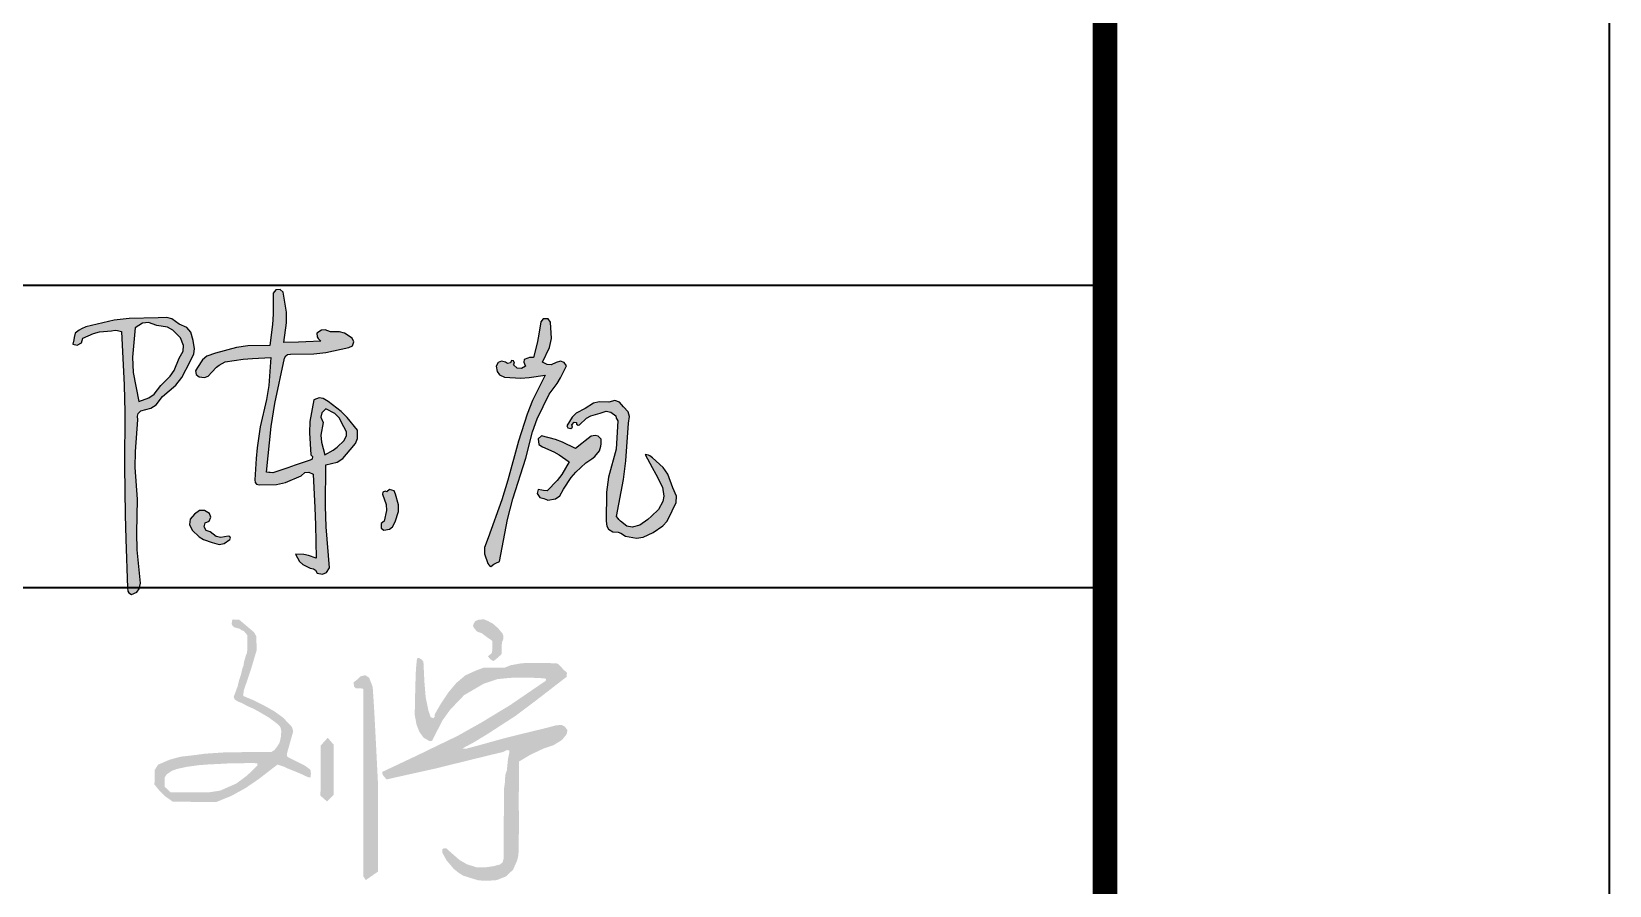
# Model space of a CAD drawing. Header units: millimetres. Extents: x 708158 to 1984082, y -168213 to -53.
# Drawn here: x 1081916 to 1086608, y -89236 to -86696 of the extents above; entities that cross this region are included whole.
import ezdxf

# ---------------------------------------------------------------- set-up
doc = ezdxf.new("R2010")
doc.units = ezdxf.units.MM
doc.header["$LTSCALE"] = 1000
doc.layers.get('0').update_dxf_attribs({"color": 8})
doc.layers.add('A-ANNO-TEXT', color=7, linetype='Continuous')
doc.layers.add('COLU_DE', color=7, linetype='Continuous')
doc.layers.add('图框', color=4, linetype='Continuous', lineweight=35)

# ---------------------------------------------------------------- blocks, each defined once
blk = doc.blocks.new('陈岚')
h = blk.add_hatch(color=256)
h.paths.add_polyline_path([(-3.976, 1.115), (-3.926, 1.233), (-3.919, 1.31), (-3.948, 1.435), (-3.991, 1.559), (-4.054, 1.625), (-4.177, 1.671), (-4.289, 1.741), (-4.366, 1.759), (-4.497, 1.747), (-4.936, 1.709), (-5.158, 1.666), (-5.58, 1.539), (-5.645, 1.504), (-5.677, 1.483), (-5.733, 1.435), (-5.745, 1.368), (-5.75, 1.335), (-5.761, 1.268), (-5.692, 1.257), (-5.632, 1.297), (-5.615, 1.365), (-5.457, 1.448), (-5.368, 1.477), (-5.191, 1.504), (-5.132, 1.517), (-5.098, 1.517), (-5.039, 1.504), (-4.944, 0.696), (-4.909, 0.289), (-4.865, -0.524), (-4.806, -1.258), (-4.774, -1.625), (-4.705, -2.358), (-4.696, -2.405), (-4.677, -2.431), (-4.636, -2.455), (-4.56, -2.411), (-4.525, -2.361), (-4.511, -2.274), (-4.592, -1.773), (-4.617, -1.518), (-4.636, -1.01), (-4.7, -0.536), (-4.714, -0.294), (-4.705, 0.185), (-4.718, 0.24), (-4.708, 0.281), (-4.67, 0.324), (-4.522, 0.374), (-4.447, 0.431), (-4.358, 0.56), (-4.165, 0.748), (-4.083, 0.868)])
h.paths.add_polyline_path([(-4.848, 1.127), (-4.837, 1.574), (-4.728, 1.649), (-4.639, 1.664), (-4.511, 1.629), (-4.35, 1.61), (-4.263, 1.571), (-4.143, 1.463), (-4.09, 1.352), (-4.09, 1.267), (-4.143, 1.157), (-4.205, 0.968), (-4.259, 0.874), (-4.393, 0.726), (-4.486, 0.589), (-4.56, 0.528), (-4.712, 0.462), (-4.822, 0.896)], flags=16)
h.paths.add_polyline_path([(-2.535, 1.294), (-2.511, 1.314), (-2.469, 1.324), (-2.114, 1.348), (-1.935, 1.379), (-1.593, 1.477), (-1.541, 1.508), (-1.524, 1.569), (-1.552, 1.622), (-1.671, 1.689), (-1.749, 1.707), (-1.885, 1.699), (-1.966, 1.724), (-2.025, 1.714), (-2.093, 1.664), (-2.081, 1.611), (-2.065, 1.583), (-2.024, 1.546), (-2.246, 1.523), (-2.357, 1.512), (-2.58, 1.49), (-2.557, 1.793), (-2.569, 1.951), (-2.635, 2.248), (-2.684, 2.285), (-2.751, 2.276), (-2.788, 2.227), (-2.769, 1.911), (-2.769, 1.751), (-2.788, 1.435), (-3.119, 1.408), (-3.286, 1.373), (-3.601, 1.268), (-3.728, 1.211), (-3.79, 1.154), (-3.858, 1.032), (-3.885, 0.982), (-3.871, 0.924), (-3.823, 0.893), (-3.741, 0.891), (-3.689, 0.914), (-3.635, 0.976), (-3.571, 1.054), (-3.532, 1.088), (-3.448, 1.143), (-3.175, 1.2), (-3.037, 1.223), (-2.76, 1.254), (-2.766, 0.83), (-2.786, 0.617), (-2.858, 0.199), (-2.884, -0.123), (-2.889, -0.285), (-2.885, -0.607), (-2.879, -0.646), (-2.855, -0.67), (-2.816, -0.677), (-2.557, -0.658), (-2.422, -0.62), (-2.191, -0.503), (-2.139, -0.451), (-2.078, -0.439), (-2.01, -0.468), (-1.956, -0.974), (-1.931, -1.226), (-1.885, -1.732), (-2.008, -1.695), (-2.076, -1.686), (-2.205, -1.691), (-2.138, -1.794), (-2.082, -1.84), (-1.968, -1.885), (-1.916, -1.891), (-1.885, -1.91), (-1.857, -1.955), (-1.777, -1.964), (-1.717, -1.934), (-1.677, -1.864), (-1.764, -1.248), (-1.795, -0.937), (-1.83, -0.315), (-1.664, -0.264), (-1.58, -0.204), (-1.475, -0.065), (-1.402, 0.039), (-1.38, 0.113), (-1.385, 0.24), (-1.554, 0.423), (-1.651, 0.505), (-1.857, 0.643), (-1.932, 0.686), (-1.993, 0.69), (-2.073, 0.657), (-2.11, 0.326), (-2.108, 0.154), (-2.066, -0.177), (-2.041, -0.199), (-2.044, -0.242), (-2.073, -0.26), (-2.292, -0.349), (-2.402, -0.393), (-2.621, -0.482), (-2.66, -0.482), (-2.68, -0.482), (-2.719, -0.482), (-2.692, 0.215), (-2.659, 0.565), (-2.552, 1.254)])
h.paths.add_polyline_path([(-1.941, 0.469), (-1.885, 0.532), (-1.743, 0.469), (-1.674, 0.408), (-1.593, 0.275), (-1.552, 0.205), (-1.548, 0.148), (-1.579, 0.073), (-1.677, -0.035), (-1.735, -0.084), (-1.857, -0.163), (-1.919, 0.023), (-1.932, 0.129), (-1.913, 0.324), (-1.95, 0.399)], flags=16)
h.paths.add_polyline_path([(-3.594, -1.302), (-3.537, -1.275), (-3.514, -1.213), (-3.538, -1.156), (-3.618, -1.115), (-3.694, -1.124), (-3.761, -1.184), (-3.823, -1.259), (-3.83, -1.342), (-3.781, -1.427), (-3.674, -1.52), (-3.606, -1.557), (-3.469, -1.594), (-3.363, -1.615), (-3.29, -1.598), (-3.205, -1.531), (-3.196, -1.51), (-3.21, -1.486), (-3.233, -1.482), (-3.342, -1.511), (-3.418, -1.498), (-3.51, -1.434), (-3.571, -1.418), (-3.606, -1.363)], flags=17)
h.paths.add_polyline_path([(-0.696, -0.847), (-0.753, -0.691), (-0.773, -0.641), (-0.846, -0.625), (-0.885, -0.663), (-0.913, -0.652), (-0.946, -0.674), (-0.947, -0.704), (-0.883, -0.854), (-0.872, -0.947), (-0.899, -1.107), (-0.941, -1.144), (-0.937, -1.214), (-0.892, -1.246), (-0.81, -1.223), (-0.766, -1.185), (-0.732, -1.107), (-0.691, -0.946)])
h.paths.add_polyline_path([(1.706, 1.407), (1.664, 1.458), (1.608, 1.473), (1.546, 1.449), (1.473, 1.41), (1.414, 1.408), (1.338, 1.442), (1.432, 1.67), (1.451, 1.808), (1.421, 2.053), (1.383, 2.097), (1.309, 2.094), (1.275, 2.046), (1.254, 1.828), (1.239, 1.72), (1.199, 1.504), (1.141, 1.498), (1.112, 1.489), (1.06, 1.463), (1.06, 1.422), (1.067, 1.4), (1.088, 1.365), (1.028, 1.325), (0.964, 1.328), (0.907, 1.372), (0.92, 1.398), (0.901, 1.433), (0.872, 1.435), (0.859, 1.4), (0.813, 1.386), (0.782, 1.407), (0.721, 1.417), (0.672, 1.393), (0.643, 1.338), (0.663, 1.255), (0.704, 1.209), (0.782, 1.178), (1.028, 1.18), (1.153, 1.194), (1.393, 1.247), (1.226, 0.851), (1.158, 0.644), (1.053, 0.226), (0.931, -0.374), (0.858, -0.672), (0.685, -1.26), (0.643, -1.41), (0.648, -1.504), (0.706, -1.649), (0.722, -1.669), (0.732, -1.678), (0.754, -1.691), (0.799, -1.65), (0.825, -1.633), (0.879, -1.607), (0.96, -0.968), (1.021, -0.649), (1.178, -0.024), (1.253, 0.381), (1.313, 0.582), (1.47, 0.963), (1.58, 1.131), (1.628, 1.222)])
h.paths.add_polyline_path([(2.216, 0.069), (2.283, 0.157), (2.298, 0.228), (2.301, 0.265), (2.296, 0.337), (2.247, 0.376), (2.205, 0.386), (2.144, 0.372), (2.055, 0.292), (2.01, 0.251), (1.921, 0.171), (1.717, 0.254), (1.61, 0.286), (1.393, 0.33), (1.348, 0.281), (1.362, 0.196), (1.421, 0.164), (1.595, 0.099), (1.679, 0.058), (1.838, -0.038), (1.738, -0.234), (1.675, -0.328), (1.532, -0.496), (1.477, -0.494), (1.449, -0.491), (1.393, -0.482), (1.384, -0.547), (1.426, -0.604), (1.491, -0.614), (1.516, -0.623), (1.528, -0.627), (1.553, -0.635), (1.664, -0.607), (1.725, -0.557), (1.775, -0.454), (1.88, -0.274), (1.944, -0.188), (2.088, -0.038), (2.176, 0.029)])
h.paths.add_polyline_path([(2.602, 0.844), (2.54, 0.912), (2.466, 0.93), (2.38, 0.9), (2.23, 0.897), (2.147, 0.869), (2.026, 0.782), (1.898, 0.701), (1.84, 0.638), (1.769, 0.504), (1.783, 0.474), (1.828, 0.466), (1.852, 0.49), (1.841, 0.524), (1.872, 0.563), (1.907, 0.56), (1.911, 0.538), (1.935, 0.523), (1.956, 0.532), (2.054, 0.636), (2.12, 0.679), (2.255, 0.726), (2.346, 0.761), (2.416, 0.753), (2.498, 0.699), (2.505, 0.668), (2.513, 0.653), (2.533, 0.629), (2.533, 0.457), (2.533, 0.371), (2.533, 0.199), (2.446, -0.233), (2.429, -0.459), (2.449, -0.899), (2.463, -0.973), (2.494, -1.015), (2.56, -1.052), (2.641, -1.054), (2.685, -1.066), (2.755, -1.107), (2.924, -1.123), (3.021, -1.103), (3.172, -1.024), (3.309, -0.916), (3.368, -0.838), (3.436, -0.677), (3.488, -0.548), (3.485, -0.453), (3.422, -0.329), (3.336, -0.129), (3.261, -0.032), (3.088, 0.101), (3.049, 0.128), (3.024, 0.137), (2.977, 0.143), (3.094, -0.046), (3.153, -0.14), (3.269, -0.329), (3.295, -0.464), (3.285, -0.546), (3.227, -0.67), (3.13, -0.78), (3.076, -0.832), (2.963, -0.927), (2.848, -0.963), (2.765, -0.951), (2.665, -0.885), (2.639, -0.858), (2.627, -0.844), (2.602, -0.816), (2.672, -0.252), (2.69, 0.033), (2.692, 0.601), (2.702, 0.705), (2.677, 0.772)])
for p, q in [((-2.751, 2.276), (-2.788, 2.227)), ((-2.788, 2.227), (-2.769, 1.911)), ((-2.684, 2.285), (-2.751, 2.276)), ((-2.635, 2.248), (-2.684, 2.285)), ((-2.569, 1.951), (-2.635, 2.248)), ((-2.769, 1.911), (-2.769, 1.751)), ((-2.557, 1.793), (-2.569, 1.951)), ((1.275, 2.046), (1.254, 1.828)), ((1.309, 2.094), (1.275, 2.046)), ((1.383, 2.097), (1.309, 2.094)), ((1.421, 2.053), (1.383, 2.097)), ((1.451, 1.808), (1.421, 2.053)), ((-4.936, 1.709), (-5.158, 1.666)), ((-4.497, 1.747), (-4.936, 1.709)), ((-4.366, 1.759), (-4.497, 1.747)), ((-4.289, 1.741), (-4.366, 1.759)), ((-4.177, 1.671), (-4.289, 1.741)), ((-4.054, 1.625), (-4.177, 1.671)), ((-2.769, 1.751), (-2.788, 1.435)), ((-2.58, 1.49), (-2.557, 1.793)), ((-2.025, 1.714), (-2.093, 1.664)), ((-1.966, 1.724), (-2.025, 1.714)), ((-1.885, 1.699), (-1.966, 1.724)), ((-1.749, 1.707), (-1.885, 1.699)), ((-1.671, 1.689), (-1.749, 1.707)), ((-1.552, 1.622), (-1.671, 1.689)), ((1.239, 1.72), (1.199, 1.504)), ((1.254, 1.828), (1.239, 1.72)), ((1.338, 1.442), (1.432, 1.67)), ((1.432, 1.67), (1.451, 1.808)), ((-5.733, 1.435), (-5.745, 1.368)), ((-5.677, 1.483), (-5.733, 1.435)), ((-5.645, 1.504), (-5.677, 1.483)), ((-5.58, 1.539), (-5.645, 1.504)), ((-5.615, 1.365), (-5.457, 1.448)), ((-5.158, 1.666), (-5.58, 1.539)), ((-5.457, 1.448), (-5.368, 1.477)), ((-5.368, 1.477), (-5.191, 1.504)), ((-5.191, 1.504), (-5.132, 1.517)), ((-5.132, 1.517), (-5.098, 1.517)), ((-5.098, 1.517), (-5.039, 1.504)), ((-5.039, 1.504), (-4.944, 0.696)), ((-4.837, 1.574), (-4.848, 1.127)), ((-4.728, 1.649), (-4.837, 1.574)), ((-4.639, 1.664), (-4.728, 1.649)), ((-4.511, 1.629), (-4.639, 1.664)), ((-4.35, 1.61), (-4.511, 1.629)), ((-4.263, 1.571), (-4.35, 1.61)), ((-4.143, 1.463), (-4.263, 1.571)), ((-4.09, 1.352), (-4.143, 1.463)), ((-3.991, 1.559), (-4.054, 1.625)), ((-3.948, 1.435), (-3.991, 1.559)), ((-3.919, 1.31), (-3.948, 1.435)), ((-2.788, 1.435), (-3.119, 1.408)), ((-2.357, 1.512), (-2.58, 1.49)), ((-2.246, 1.523), (-2.357, 1.512)), ((-2.024, 1.546), (-2.246, 1.523)), ((-2.093, 1.664), (-2.081, 1.611)), ((-2.081, 1.611), (-2.065, 1.583)), ((-2.065, 1.583), (-2.024, 1.546)), ((-1.935, 1.379), (-1.593, 1.477)), ((-1.593, 1.477), (-1.541, 1.508)), ((-1.524, 1.569), (-1.552, 1.622)), ((-1.541, 1.508), (-1.524, 1.569)), ((0.872, 1.435), (0.859, 1.4)), ((0.901, 1.433), (0.872, 1.435)), ((0.92, 1.398), (0.901, 1.433)), ((1.112, 1.489), (1.06, 1.463)), ((1.06, 1.463), (1.06, 1.422)), ((1.141, 1.498), (1.112, 1.489)), ((1.199, 1.504), (1.141, 1.498)), ((1.414, 1.408), (1.338, 1.442)), ((1.546, 1.449), (1.473, 1.41)), ((1.608, 1.473), (1.546, 1.449)), ((1.664, 1.458), (1.608, 1.473)), ((1.706, 1.407), (1.664, 1.458)), ((-5.75, 1.335), (-5.761, 1.268)), ((-5.761, 1.268), (-5.692, 1.257)), ((-5.745, 1.368), (-5.75, 1.335)), ((-5.692, 1.257), (-5.632, 1.297)), ((-5.632, 1.297), (-5.615, 1.365)), ((-4.143, 1.157), (-4.09, 1.267)), ((-4.09, 1.267), (-4.09, 1.352)), ((-3.976, 1.115), (-3.926, 1.233)), ((-3.926, 1.233), (-3.919, 1.31)), ((-3.728, 1.211), (-3.79, 1.154)), ((-3.601, 1.268), (-3.728, 1.211)), ((-3.286, 1.373), (-3.601, 1.268)), ((-3.448, 1.143), (-3.175, 1.2)), ((-3.119, 1.408), (-3.286, 1.373)), ((-3.175, 1.2), (-3.037, 1.223)), ((-3.037, 1.223), (-2.76, 1.254)), ((-2.76, 1.254), (-2.766, 0.83)), ((-2.659, 0.565), (-2.552, 1.254)), ((-2.552, 1.254), (-2.535, 1.294)), ((-2.535, 1.294), (-2.511, 1.314)), ((-2.511, 1.314), (-2.469, 1.324)), ((-2.469, 1.324), (-2.114, 1.348)), ((-2.114, 1.348), (-1.935, 1.379)), ((0.672, 1.393), (0.643, 1.338)), ((0.643, 1.338), (0.663, 1.255)), ((0.663, 1.255), (0.704, 1.209)), ((0.721, 1.417), (0.672, 1.393)), ((0.704, 1.209), (0.782, 1.178)), ((0.782, 1.407), (0.721, 1.417)), ((0.813, 1.386), (0.782, 1.407)), ((0.859, 1.4), (0.813, 1.386)), ((0.907, 1.372), (0.92, 1.398)), ((0.964, 1.328), (0.907, 1.372)), ((1.028, 1.325), (0.964, 1.328)), ((1.088, 1.365), (1.028, 1.325)), ((1.028, 1.18), (1.153, 1.194)), ((1.06, 1.422), (1.067, 1.4)), ((1.067, 1.4), (1.088, 1.365)), ((1.153, 1.194), (1.393, 1.247)), ((1.393, 1.247), (1.226, 0.851)), ((1.473, 1.41), (1.414, 1.408)), ((1.58, 1.131), (1.628, 1.222)), ((1.628, 1.222), (1.706, 1.407)), ((-4.848, 1.127), (-4.822, 0.896)), ((-4.259, 0.874), (-4.205, 0.968)), ((-4.205, 0.968), (-4.143, 1.157)), ((-4.083, 0.868), (-3.976, 1.115)), ((-3.858, 1.032), (-3.885, 0.982)), ((-3.885, 0.982), (-3.871, 0.924)), ((-3.79, 1.154), (-3.858, 1.032)), ((-3.689, 0.914), (-3.635, 0.976)), ((-3.635, 0.976), (-3.571, 1.054)), ((-3.571, 1.054), (-3.532, 1.088)), ((-3.532, 1.088), (-3.448, 1.143)), ((0.782, 1.178), (1.028, 1.18)), ((1.313, 0.582), (1.47, 0.963)), ((1.47, 0.963), (1.58, 1.131)), ((-4.822, 0.896), (-4.712, 0.462)), ((-4.486, 0.589), (-4.393, 0.726)), ((-4.393, 0.726), (-4.259, 0.874)), ((-4.358, 0.56), (-4.165, 0.748)), ((-4.165, 0.748), (-4.083, 0.868)), ((-3.871, 0.924), (-3.823, 0.893)), ((-3.823, 0.893), (-3.741, 0.891)), ((-3.741, 0.891), (-3.689, 0.914)), ((-2.766, 0.83), (-2.786, 0.617)), ((1.226, 0.851), (1.158, 0.644)), ((2.026, 0.782), (1.898, 0.701)), ((2.147, 0.869), (2.026, 0.782)), ((2.12, 0.679), (2.255, 0.726)), ((2.23, 0.897), (2.147, 0.869)), ((2.38, 0.9), (2.23, 0.897)), ((2.255, 0.726), (2.346, 0.761)), ((2.346, 0.761), (2.416, 0.753)), ((2.466, 0.93), (2.38, 0.9)), ((2.416, 0.753), (2.498, 0.699)), ((2.54, 0.912), (2.466, 0.93)), ((2.602, 0.844), (2.54, 0.912)), ((2.677, 0.772), (2.602, 0.844)), ((2.702, 0.705), (2.677, 0.772)), ((-4.944, 0.696), (-4.909, 0.289)), ((-4.712, 0.462), (-4.56, 0.528)), ((-4.56, 0.528), (-4.486, 0.589)), ((-4.447, 0.431), (-4.358, 0.56)), ((-2.786, 0.617), (-2.858, 0.199)), ((-2.692, 0.215), (-2.659, 0.565)), ((-2.073, 0.657), (-2.11, 0.326)), ((-1.993, 0.69), (-2.073, 0.657)), ((-1.932, 0.686), (-1.993, 0.69)), ((-1.885, 0.532), (-1.941, 0.469)), ((-1.857, 0.643), (-1.932, 0.686)), ((-1.743, 0.469), (-1.885, 0.532)), ((-1.651, 0.505), (-1.857, 0.643)), ((-1.554, 0.423), (-1.651, 0.505)), ((1.158, 0.644), (1.053, 0.226)), ((1.253, 0.381), (1.313, 0.582)), ((1.84, 0.638), (1.769, 0.504)), ((1.769, 0.504), (1.783, 0.474)), ((1.828, 0.466), (1.852, 0.49)), ((1.898, 0.701), (1.84, 0.638)), ((1.841, 0.524), (1.872, 0.563)), ((1.852, 0.49), (1.841, 0.524)), ((1.872, 0.563), (1.907, 0.56)), ((1.907, 0.56), (1.911, 0.538)), ((1.911, 0.538), (1.935, 0.523)), ((1.935, 0.523), (1.956, 0.532)), ((1.956, 0.532), (2.054, 0.636)), ((2.054, 0.636), (2.12, 0.679)), ((2.498, 0.699), (2.505, 0.668)), ((2.505, 0.668), (2.513, 0.653)), ((2.513, 0.653), (2.533, 0.629)), ((2.533, 0.629), (2.533, 0.457)), ((2.69, 0.033), (2.692, 0.601)), ((2.692, 0.601), (2.702, 0.705)), ((-4.909, 0.289), (-4.865, -0.524)), ((-4.718, 0.24), (-4.708, 0.281)), ((-4.705, 0.185), (-4.718, 0.24)), ((-4.708, 0.281), (-4.67, 0.324)), ((-4.67, 0.324), (-4.522, 0.374)), ((-4.522, 0.374), (-4.447, 0.431)), ((-2.11, 0.326), (-2.108, 0.154)), ((-1.941, 0.469), (-1.95, 0.399)), ((-1.95, 0.399), (-1.913, 0.324)), ((-1.913, 0.324), (-1.932, 0.129)), ((-1.674, 0.408), (-1.743, 0.469)), ((-1.593, 0.275), (-1.674, 0.408)), ((-1.552, 0.205), (-1.593, 0.275)), ((-1.385, 0.24), (-1.554, 0.423)), ((-1.38, 0.113), (-1.385, 0.24)), ((1.178, -0.024), (1.253, 0.381)), ((1.393, 0.33), (1.348, 0.281)), ((1.348, 0.281), (1.362, 0.196)), ((1.61, 0.286), (1.393, 0.33)), ((1.717, 0.254), (1.61, 0.286)), ((1.921, 0.171), (1.717, 0.254)), ((1.783, 0.474), (1.828, 0.466)), ((2.01, 0.251), (1.921, 0.171)), ((2.055, 0.292), (2.01, 0.251)), ((2.144, 0.372), (2.055, 0.292)), ((2.205, 0.386), (2.144, 0.372)), ((2.247, 0.376), (2.205, 0.386)), ((2.296, 0.337), (2.247, 0.376)), ((2.301, 0.265), (2.296, 0.337)), ((2.298, 0.228), (2.301, 0.265)), ((2.533, 0.457), (2.533, 0.371)), ((2.533, 0.371), (2.533, 0.199)), ((-4.714, -0.294), (-4.705, 0.185)), ((-2.858, 0.199), (-2.884, -0.123)), ((-2.719, -0.482), (-2.692, 0.215)), ((-2.108, 0.154), (-2.066, -0.177)), ((-1.932, 0.129), (-1.919, 0.023)), ((-1.919, 0.023), (-1.857, -0.163)), ((-1.677, -0.035), (-1.579, 0.073)), ((-1.579, 0.073), (-1.548, 0.148)), ((-1.548, 0.148), (-1.552, 0.205)), ((-1.475, -0.065), (-1.402, 0.039)), ((-1.402, 0.039), (-1.38, 0.113)), ((1.053, 0.226), (0.931, -0.374)), ((1.362, 0.196), (1.421, 0.164)), ((1.421, 0.164), (1.595, 0.099)), ((1.595, 0.099), (1.679, 0.058)), ((1.679, 0.058), (1.838, -0.038)), ((2.088, -0.038), (2.176, 0.029)), ((2.176, 0.029), (2.216, 0.069)), ((2.216, 0.069), (2.283, 0.157)), ((2.283, 0.157), (2.298, 0.228)), ((2.533, 0.199), (2.446, -0.233)), ((2.672, -0.252), (2.69, 0.033)), ((3.024, 0.137), (2.977, 0.143)), ((2.977, 0.143), (3.094, -0.046)), ((3.049, 0.128), (3.024, 0.137)), ((3.088, 0.101), (3.049, 0.128)), ((3.261, -0.032), (3.088, 0.101)), ((-2.884, -0.123), (-2.889, -0.285)), ((-2.066, -0.177), (-2.041, -0.199)), ((-2.041, -0.199), (-2.044, -0.242)), ((-1.857, -0.163), (-1.735, -0.084)), ((-1.735, -0.084), (-1.677, -0.035)), ((-1.664, -0.264), (-1.58, -0.204)), ((-1.58, -0.204), (-1.475, -0.065)), ((1.021, -0.649), (1.178, -0.024)), ((1.738, -0.234), (1.675, -0.328)), ((1.838, -0.038), (1.738, -0.234)), ((1.88, -0.274), (1.944, -0.188)), ((1.944, -0.188), (2.088, -0.038)), ((2.446, -0.233), (2.429, -0.459)), ((3.094, -0.046), (3.153, -0.14)), ((3.153, -0.14), (3.269, -0.329)), ((3.336, -0.129), (3.261, -0.032)), ((3.422, -0.329), (3.336, -0.129)), ((-4.7, -0.536), (-4.714, -0.294)), ((-2.889, -0.285), (-2.885, -0.607)), ((-2.402, -0.393), (-2.621, -0.482)), ((-2.292, -0.349), (-2.402, -0.393)), ((-2.073, -0.26), (-2.292, -0.349)), ((-2.191, -0.503), (-2.139, -0.451)), ((-2.139, -0.451), (-2.078, -0.439)), ((-2.078, -0.439), (-2.01, -0.468)), ((-2.044, -0.242), (-2.073, -0.26)), ((-2.01, -0.468), (-1.956, -0.974)), ((-1.83, -0.315), (-1.664, -0.264)), ((-1.795, -0.937), (-1.83, -0.315)), ((0.931, -0.374), (0.858, -0.672)), ((1.675, -0.328), (1.532, -0.496)), ((1.725, -0.557), (1.775, -0.454)), ((1.775, -0.454), (1.88, -0.274)), ((2.429, -0.459), (2.449, -0.899)), ((2.602, -0.816), (2.672, -0.252)), ((3.269, -0.329), (3.295, -0.464)), ((3.295, -0.464), (3.285, -0.546)), ((3.485, -0.453), (3.422, -0.329)), ((3.488, -0.548), (3.485, -0.453)), ((-4.865, -0.524), (-4.806, -1.258)), ((-4.636, -1.01), (-4.7, -0.536)), ((-2.885, -0.607), (-2.879, -0.646)), ((-2.879, -0.646), (-2.855, -0.67)), ((-2.855, -0.67), (-2.816, -0.677)), ((-2.816, -0.677), (-2.557, -0.658)), ((-2.68, -0.482), (-2.719, -0.482)), ((-2.66, -0.482), (-2.68, -0.482)), ((-2.621, -0.482), (-2.66, -0.482)), ((-2.557, -0.658), (-2.422, -0.62)), ((-2.422, -0.62), (-2.191, -0.503)), ((-0.946, -0.674), (-0.947, -0.704)), ((-0.947, -0.704), (-0.883, -0.854)), ((-0.913, -0.652), (-0.946, -0.674)), ((-0.885, -0.663), (-0.913, -0.652)), ((-0.846, -0.625), (-0.885, -0.663)), ((-0.773, -0.641), (-0.846, -0.625)), ((-0.753, -0.691), (-0.773, -0.641)), ((-0.696, -0.847), (-0.753, -0.691)), ((0.858, -0.672), (0.685, -1.26)), ((0.96, -0.968), (1.021, -0.649)), ((1.393, -0.482), (1.384, -0.547)), ((1.384, -0.547), (1.426, -0.604)), ((1.449, -0.491), (1.393, -0.482)), ((1.426, -0.604), (1.491, -0.614)), ((1.477, -0.494), (1.449, -0.491)), ((1.532, -0.496), (1.477, -0.494)), ((1.491, -0.614), (1.516, -0.623)), ((1.516, -0.623), (1.528, -0.627)), ((1.528, -0.627), (1.553, -0.635)), ((1.553, -0.635), (1.664, -0.607)), ((1.664, -0.607), (1.725, -0.557)), ((3.227, -0.67), (3.13, -0.78)), ((3.285, -0.546), (3.227, -0.67)), ((3.368, -0.838), (3.436, -0.677)), ((3.436, -0.677), (3.488, -0.548)), ((-1.764, -1.248), (-1.795, -0.937)), ((-0.872, -0.947), (-0.899, -1.107)), ((-0.883, -0.854), (-0.872, -0.947)), ((-0.732, -1.107), (-0.691, -0.946)), ((-0.691, -0.946), (-0.696, -0.847)), ((2.449, -0.899), (2.463, -0.973)), ((2.627, -0.844), (2.602, -0.816)), ((2.639, -0.858), (2.627, -0.844)), ((2.665, -0.885), (2.639, -0.858)), ((2.765, -0.951), (2.665, -0.885)), ((2.848, -0.963), (2.765, -0.951)), ((2.963, -0.927), (2.848, -0.963)), ((3.076, -0.832), (2.963, -0.927)), ((3.13, -0.78), (3.076, -0.832)), ((3.172, -1.024), (3.309, -0.916)), ((3.309, -0.916), (3.368, -0.838)), ((-4.617, -1.518), (-4.636, -1.01)), ((-3.761, -1.184), (-3.823, -1.259)), ((-3.694, -1.124), (-3.761, -1.184)), ((-3.618, -1.115), (-3.694, -1.124)), ((-3.538, -1.156), (-3.618, -1.115)), ((-3.514, -1.213), (-3.538, -1.156)), ((-1.956, -0.974), (-1.931, -1.226)), ((-0.899, -1.107), (-0.941, -1.144)), ((-0.941, -1.144), (-0.937, -1.214)), ((-0.81, -1.223), (-0.766, -1.185)), ((-0.766, -1.185), (-0.732, -1.107)), ((0.879, -1.607), (0.96, -0.968)), ((2.463, -0.973), (2.494, -1.015)), ((2.494, -1.015), (2.56, -1.052)), ((2.56, -1.052), (2.641, -1.054)), ((2.641, -1.054), (2.685, -1.066)), ((2.685, -1.066), (2.755, -1.107)), ((2.755, -1.107), (2.924, -1.123)), ((2.924, -1.123), (3.021, -1.103)), ((3.021, -1.103), (3.172, -1.024)), ((-4.806, -1.258), (-4.774, -1.625)), ((-3.823, -1.259), (-3.83, -1.342)), ((-3.83, -1.342), (-3.781, -1.427)), ((-3.781, -1.427), (-3.674, -1.52)), ((-3.606, -1.363), (-3.594, -1.302)), ((-3.571, -1.418), (-3.606, -1.363)), ((-3.594, -1.302), (-3.537, -1.275)), ((-3.51, -1.434), (-3.571, -1.418)), ((-3.537, -1.275), (-3.514, -1.213)), ((-1.931, -1.226), (-1.885, -1.732)), ((-1.677, -1.864), (-1.764, -1.248)), ((-0.937, -1.214), (-0.892, -1.246)), ((-0.892, -1.246), (-0.81, -1.223)), ((0.685, -1.26), (0.643, -1.41)), ((0.643, -1.41), (0.648, -1.504)), ((-4.774, -1.625), (-4.705, -2.358)), ((-4.592, -1.773), (-4.617, -1.518)), ((-3.674, -1.52), (-3.606, -1.557)), ((-3.606, -1.557), (-3.469, -1.594)), ((-3.418, -1.498), (-3.51, -1.434)), ((-3.469, -1.594), (-3.363, -1.615)), ((-3.342, -1.511), (-3.418, -1.498)), ((-3.363, -1.615), (-3.29, -1.598)), ((-3.233, -1.482), (-3.342, -1.511)), ((-3.29, -1.598), (-3.205, -1.531)), ((-3.21, -1.486), (-3.233, -1.482)), ((-3.196, -1.51), (-3.21, -1.486)), ((-3.205, -1.531), (-3.196, -1.51)), ((0.648, -1.504), (0.706, -1.649)), ((0.706, -1.649), (0.722, -1.669)), ((0.754, -1.691), (0.799, -1.65)), ((0.799, -1.65), (0.825, -1.633)), ((0.825, -1.633), (0.879, -1.607)), ((-4.511, -2.274), (-4.592, -1.773)), ((-2.076, -1.686), (-2.205, -1.691)), ((-2.205, -1.691), (-2.138, -1.794)), ((-2.138, -1.794), (-2.082, -1.84)), ((-2.082, -1.84), (-1.968, -1.885)), ((-2.008, -1.695), (-2.076, -1.686)), ((-1.885, -1.732), (-2.008, -1.695)), ((-1.968, -1.885), (-1.916, -1.891)), ((-1.916, -1.891), (-1.885, -1.91)), ((-1.717, -1.934), (-1.677, -1.864)), ((0.722, -1.669), (0.732, -1.678)), ((0.732, -1.678), (0.754, -1.691)), ((-1.885, -1.91), (-1.857, -1.955)), ((-1.857, -1.955), (-1.777, -1.964)), ((-1.777, -1.964), (-1.717, -1.934)), ((-4.705, -2.358), (-4.696, -2.405)), ((-4.56, -2.411), (-4.525, -2.361)), ((-4.525, -2.361), (-4.511, -2.274)), ((-4.696, -2.405), (-4.677, -2.431)), ((-4.677, -2.431), (-4.636, -2.455)), ((-4.636, -2.455), (-4.56, -2.411))]:
    blk.add_line(p, q)
blk = doc.blocks.new('A$C998f5811')
at = {"layer": 'COLU_DE'}
h = blk.add_hatch(color=256, dxfattribs=at)
h.paths.add_polyline_path([(-4061.6, 19042.2), (-4040.2, 19105), (-4022.8, 19163.4), (-4023.5, 19204.8), (-4030.5, 19217.2), (-4047.2, 19231.5), (-4067.6, 19248.7), (-4074.6, 19254.6), (-4091.9, 19255.3), (-4095.4, 19253.9), (-4096.3, 19247.6), (-4097.1, 19242), (-4095.1, 19237.6), (-4089.9, 19232.2), (-4084.5, 19230.7), (-4078.1, 19228.9), (-4072, 19227.2), (-4067.6, 19223.5), (-4061, 19221), (-4055.6, 19214.7), (-4050.4, 19208.7), (-4050.1, 19198.8), (-4050.4, 19184.9), (-4050.7, 19171.3), (-4050.9, 19162), (-4051.1, 19156), (-4054.7, 19148.7), (-4056.5, 19142.4), (-4058.9, 19133.8), (-4060.4, 19128.7), (-4061.6, 19119), (-4065.7, 19107.1), (-4069.9, 19089.1), (-4075, 19074.5), (-4078.9, 19057.7), (-4084.5, 19042.3), (-4088.2, 19032.3), (-4090.9, 19024.7), (-4087.7, 19017.2), (-4080.3, 19012.1), (-4066.1, 19006.4), (-4051.3, 18998.3), (-4031.2, 18989.4), (-4009.1, 18977.1), (-3986.5, 18963.6), (-3969.2, 18950.9), (-3960.1, 18944.2), (-3953.2, 18936.6), (-3949.9, 18928.3), (-3949.6, 18920.6), (-3950.8, 18905.3), (-3954.3, 18889.3), (-3961.4, 18877.8), (-3969.6, 18867.1), (-3979.3, 18860.9), (-4049.7, 18860.9), (-4119, 18859.9), (-4175.8, 18856.1), (-4213, 18851.2), (-4248.1, 18847.3), (-4280.4, 18838.6), (-4315.5, 18823.7), (-4325.6, 18808.3), (-4326.6, 18764.5), (-4312.2, 18746.7), (-4294.8, 18729.4), (-4272.2, 18713.5), (-4143.6, 18712.1), (-4099.3, 18729.9), (-4055.5, 18754), (-4016.1, 18780.9), (-3983.8, 18805.9), (-3960.9, 18823.7), (-3940, 18817), (-3930.7, 18812.2), (-3894.6, 18797.7), (-3870, 18786.2), (-3862.3, 18786.2), (-3861.4, 18797.3), (-3862.8, 18808.3), (-3880.2, 18821.3), (-3911, 18836.7), (-3931.4, 18846.9), (-3933.1, 18854.5), (-3913.9, 18923), (-3917.7, 18935.5), (-3943.7, 18963), (-3968.8, 18981.3), (-4002.5, 19000.5), (-4032, 19015.1), (-4062.2, 19027.6)])
h.paths.add_polyline_path([(-4067.4, 18827.7), (-4036.4, 18828.6), (-4020.5, 18827.4), (-4020.1, 18821.1), (-4026.7, 18814.8), (-4051.8, 18790.6), (-4083.3, 18767.3), (-4130.8, 18746.4), (-4161.5, 18741.6), (-4278.5, 18741.3), (-4295.9, 18757.5), (-4296.2, 18785.6), (-4290.1, 18794.7), (-4275.3, 18804.9), (-4259.4, 18810.7), (-4230.5, 18817), (-4196, 18821.8), (-4167.4, 18824), (-4139.2, 18825.4), (-4107.5, 18827.1)], flags=16)
h.paths.add_polyline_path([(-3793.4, 18882.6), (-3811.3, 18903.5), (-3832.2, 18880.4), (-3832.9, 18731.2), (-3813.5, 18714), (-3793.3, 18734.2)])
h.paths.add_polyline_path([(-3667.2, 18872.5), (-3673.4, 18990.2), (-3677.6, 19054.6), (-3688.2, 19082.1), (-3699.9, 19089.6), (-3714.1, 19086), (-3723.5, 19076.9), (-3733.9, 19068.8), (-3733.6, 19055.9), (-3727.4, 19050.4), (-3713.2, 19050.7), (-3705.4, 19048.7), (-3705.9, 18491.7), (-3698, 18480.2), (-3661.6, 18505.7), (-3661.8, 18764.8)])
h.paths.add_polyline_path([(-3289.6, 18861.3), (-3279.3, 18866.8), (-3271.8, 18866.2), (-3271.6, 18857.8), (-3275.2, 18841.2), (-3278.7, 18806.2), (-3283.4, 18793.3), (-3284.3, 18771.2), (-3287.3, 18751.2), (-3286.8, 18700), (-3288.1, 18656.2), (-3288.5, 18607.6), (-3288, 18576.4), (-3288.5, 18543.1), (-3291, 18533.4), (-3299, 18526.6), (-3318.8, 18521.4), (-3344.9, 18517.8), (-3370.4, 18518.6), (-3397.6, 18527.3), (-3419.4, 18539.9), (-3439.4, 18557.4), (-3454.4, 18570.6), (-3458.5, 18574.4), (-3466.2, 18574.7), (-3471.2, 18570.6), (-3470.2, 18561.1), (-3464.7, 18550.9), (-3458.2, 18539.1), (-3446.4, 18525.1), (-3436.4, 18513.3), (-3419.9, 18500.3), (-3407.9, 18493.1), (-3384, 18485.7), (-3363.7, 18479.4), (-3338.1, 18478), (-3308.6, 18480.1), (-3281.6, 18491), (-3260.2, 18511), (-3248, 18538.7), (-3244.4, 18553.1), (-3243.4, 18577.3), (-3242.8, 18648.8), (-3243.3, 18717.5), (-3242.3, 18832.9), (-3208.7, 18853), (-3168.7, 18871.8), (-3139.5, 18881.6), (-3114.6, 18897), (-3100.9, 18914.2), (-3098.4, 18925.9), (-3106.6, 18937), (-3115.5, 18941.6), (-3132.1, 18940.5), (-3148.1, 18936.2), (-3178.7, 18928.5), (-3216.4, 18919.3), (-3252.7, 18910.5), (-3283.8, 18902.7), (-3307.6, 18896.2), (-3364, 18880.4), (-3400.9, 18870.7), (-3410.9, 18870.7), (-3406.3, 18874.1), (-3377.4, 18889.6), (-3337.7, 18913.6), (-3304.3, 18935.3), (-3252.5, 18968.8), (-3186.2, 19018.8), (-3100.9, 19084.8), (-3100.1, 19097.3), (-3109, 19104.9), (-3124.7, 19121.9), (-3130.4, 19124.7), (-3175.2, 19126.3), (-3208.7, 19126.3), (-3234.5, 19125.1), (-3268.4, 19119), (-3285.3, 19111.8), (-3319.2, 19111.8), (-3347.9, 19111.8), (-3372.8, 19102.5), (-3401.8, 19089.3), (-3429, 19066.5), (-3453, 19037.9), (-3476.2, 19002.7), (-3488, 18982.3), (-3493.8, 18971.2), (-3493.8, 18965.5), (-3497.9, 18961.5), (-3505.1, 18964.9), (-3511.9, 18984.1), (-3520.1, 19024.4), (-3523.9, 19070.4), (-3526.8, 19130.3), (-3532.2, 19136.1), (-3540.1, 19140.9), (-3545.9, 19139.3), (-3549.1, 19107.9), (-3550.5, 19066.5), (-3551.9, 19015.6), (-3552.6, 18971.5), (-3547.3, 18942.9), (-3539.3, 18922), (-3526.7, 18904.1), (-3508.2, 18893.3), (-3500.8, 18894.7), (-3486.5, 18923), (-3470.6, 18954.5), (-3447.1, 18987.1), (-3405.8, 19030.2), (-3347.5, 19064.2), (-3307.2, 19077.8), (-3268.7, 19081.7), (-3213.5, 19082.1), (-3184, 19081.4), (-3163.4, 19079.5), (-3161.8, 19076.7), (-3163.6, 19072.6), (-3269.1, 19000.5), (-3354.4, 18948.8), (-3424.9, 18909.2), (-3491.4, 18877.1), (-3548.3, 18849.5), (-3648.9, 18802.1), (-3648.3, 18793.5), (-3636.4, 18779.6), (-3491.9, 18811.8), (-3332.7, 18851)])
h.paths.add_polyline_path([(-3289.6, 19195.9), (-3288.8, 19205.8), (-3291.4, 19213.2), (-3305, 19229.5), (-3320.2, 19242.8), (-3336.4, 19251.5), (-3346.5, 19255.5), (-3361.7, 19255), (-3372.6, 19250.5), (-3376.9, 19243.5), (-3379.5, 19235.6), (-3377.1, 19231.2), (-3368.3, 19219.8), (-3352.8, 19214.1), (-3337.8, 19202.7), (-3326.4, 19195), (-3322.3, 19191.4), (-3322, 19178.7), (-3322.3, 19163.2), (-3323.6, 19155), (-3330.3, 19149.7), (-3334.8, 19145.9), (-3330.6, 19140.1), (-3323.9, 19134), (-3318.3, 19131.6), (-3308.5, 19139.3), (-3297.6, 19148.9), (-3293.8, 19154.2), (-3294.6, 19174.7), (-3292.8, 19188)])
at = {"layer": '图框', "color": 4}
for p, q in [((0, 0), (0, 89100)), ((-7500, 20250), (-1500, 20250)), ((-7500, 19350), (-1500, 19350))]:
    blk.add_line(p, q, dxfattribs=at)
at = {"layer": '图框', "color": 4, "const_width": 74.2}
blk.add_lwpolyline([(-122400, 1500), (-1500, 1500), (-1500, 87600), (-122400, 87600)], close=True, dxfattribs=at)
at = {"layer": 'A-ANNO-TEXT', "xscale": 196.8299825955536, "yscale": 196.8299825955536, "zscale": 196.8299825955536, "rotation": 356.403236448049}
blk.add_blockref('陈岚', (-3453.6, 19754.2, 2290.3), dxfattribs=at)

msp = doc.modelspace()

# ---------------------------------------------------------------- block references
msp.add_blockref('A$C998f5811', (1086607.6, -107699.9))

doc.saveas('drawing.dxf')
